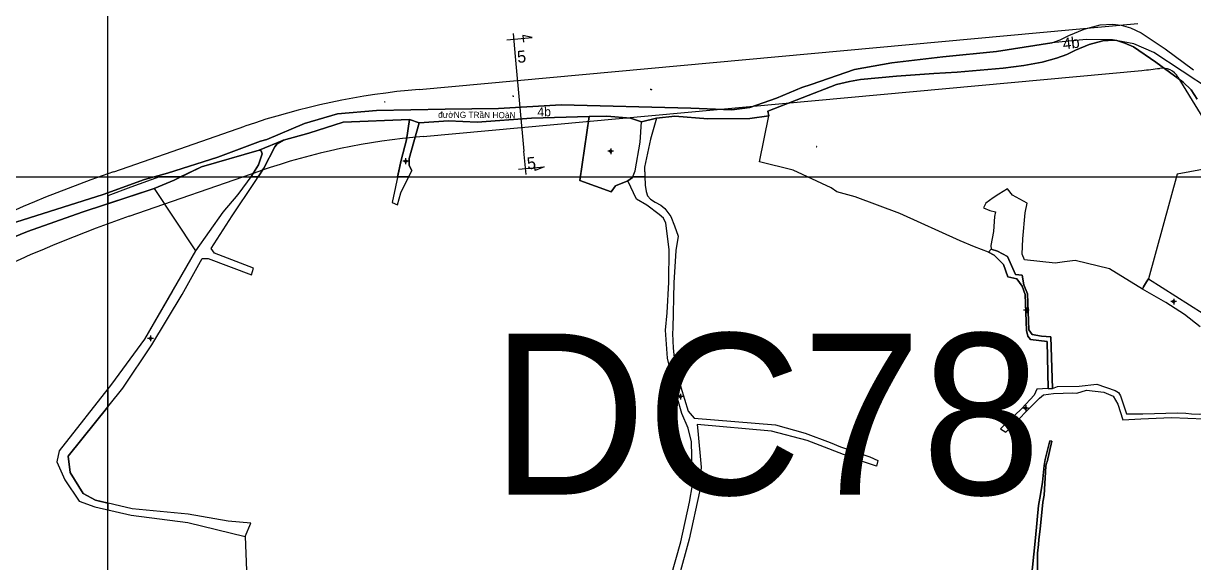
# Model space of a CAD drawing. Extents: x 548357 to 553070, y 1834500 to 1842500.
# Drawn here: x 550463 to 550972, y 1838832 to 1839067 of the extents above; entities that cross this region are included whole.
import ezdxf

# ---------------------------------------------------------------- set-up
doc = ezdxf.new("R2010")
doc.units = 0
for name, color, linetype in [('Level 10', 7, 'Continuous'), ('Level 11', 7, 'Continuous'), ('Level 13', 7, 'Continuous'), ('Level 2', 7, 'Continuous'), ('Level 20', 7, 'Continuous'), ('Level 24', 7, 'Continuous'), ('Level 3', 7, 'Continuous'), ('Level 30', 7, 'Continuous'), ('Level 4', 7, 'Continuous'), ('Level 52', 7, 'Continuous'), ('Level 55', 7, 'Continuous'), ('Level 61', 7, 'Continuous'), ('Level 62', 7, 'Continuous'), ('Level 7', 7, 'Continuous'), ('Level 8', 7, 'Continuous')]:
    doc.layers.add(name, color=color, linetype=linetype)

# ---------------------------------------------------------------- blocks, each defined once
blk = doc.blocks.new('LAIDIE')
at = {"layer": 'Level 24'}
for p, q in [((0, 0), (0.3, 0)), ((0, 0), (0, 0)), ((0.217, 0.029), (0.3, 0)), ((0.217, -0.029), (0.3, 0))]:
    blk.add_line(p, q, dxfattribs=at)
blk.add_circle((0, 0), 0.04, dxfattribs=at)

msp = doc.modelspace()

# ---------------------------------------------------------------- linework, layer by layer
at = {"layer": 'Level 10'}
for p, q in [((550631.14, 1839025), (550635.47, 1839023.47)), ((550732.05, 1839024.01), (550738.57, 1839025.59)), ((550565.76, 1839011.71), (550576.47, 1839015.94)), ((550908.99, 1838907.99), (550910.87, 1838908.1))]:
    msp.add_line(p, q, dxfattribs=at)
for points in [[(550457.19, 1838979.42), (550498.01, 1838992.31), (550515.93, 1838998.86), (550526.02, 1839001.62), (550547.89, 1839008.56), (550566.41, 1839015.58), (550569.16, 1839016.34), (550585.57, 1839023.28), (550599.95, 1839027.38), (550616.89, 1839028.92), (550646.72, 1839029.53), (550669.91, 1839029.76), (550697.2, 1839031.43), (550753.54, 1839029.91), (550771.36, 1839029.25), (550779.19, 1839030.24), (550790.81, 1839034.27), (550801.79, 1839038.83), (550805.85, 1839040.25), (550824.81, 1839046.7), (550841.04, 1839049.56), (550863.11, 1839052.28), (550886.51, 1839054.61), (550910.52, 1839058.3), (550914.23, 1839059.63), (550917.93, 1839061.56), (550924.62, 1839064.19), (550931.54, 1839066.13), (550937, 1839066.48), (550940.73, 1839065.97), (550944.84, 1839064.78), (550949.48, 1839062.64), (550959.83, 1839055.68), (550972.24, 1839046.62)], [(550738.57, 1839025.59), (550746.64, 1839026.37), (550761, 1839025.29), (550779.27, 1839025.4), (550787.45, 1839026.56), (550787.08, 1839028.56), (550816.94, 1839040.16), (550822.61, 1839041.53), (550827.29, 1839042.42), (550843.05, 1839043.88), (550859.23, 1839045), (550869.45, 1839045.56), (550879.41, 1839046.36), (550889.36, 1839047.36), (550898.34, 1839048.48), (550906.4, 1839049.84), (550912.63, 1839051.62), (550917.04, 1839053.2), (550920.84, 1839055.18), (550926.85, 1839057.55), (550932.72, 1839059.19), (550937.44, 1839059.49), (550937.86, 1839059.52), (550938.78, 1839059.25), (550942.39, 1839058.2), (550946.04, 1839056.52), (550955.81, 1839049.95), (550967.68, 1839041.28), (550971.16, 1839037.81), (550973.75, 1839033.83)], [(550576.47, 1839015.94), (550587.45, 1839018.99), (550602.36, 1839023.89), (550631.14, 1839025)], [(550631.14, 1839025), (550629.87, 1839016.11), (550627.51, 1839007.29), (550623.61, 1838988.9), (550625.92, 1838987.94), (550627.45, 1838993.11), (550632.19, 1839002.84), (550631.04, 1839005.05), (550631.09, 1839008), (550635.47, 1839023.47)], [(550635.47, 1839023.47), (550648.12, 1839024.39), (550660.59, 1839023.82), (550684.26, 1839025.51), (550709.39, 1839026.27)], [(550709.39, 1839026.27), (550705.36, 1838998.45), (550718.89, 1838993.57), (550720.84, 1838996.15), (550726.22, 1838998.35)], [(550709.39, 1839026.27), (550717.04, 1839026.4), (550727.31, 1839025.54), (550732.05, 1839024.01)], [(550738.57, 1839025.59), (550736, 1839016.5), (550733.37, 1839004.31), (550733.69, 1838996.41), (550734.21, 1838993.67), (550734.73, 1838991.75), (550735.97, 1838990.4), (550738.03, 1838989.06), (550740.46, 1838987.8), (550742.21, 1838986.35), (550744.81, 1838982.89), (550746.45, 1838978.71), (550748.03, 1838974.2), (550747.08, 1838968.04), (550746.24, 1838953.99), (550745.74, 1838934.21), (550745.66, 1838932.03), (550745.83, 1838925.56), (550746.42, 1838920.03), (550749.26, 1838908.6), (550752.45, 1838898.13), (550755.03, 1838895.19), (550790.45, 1838892.33), (550803.31, 1838888.59), (550814.1, 1838884.65), (550818.73, 1838882.71), (550831.47, 1838878.36), (550834.94, 1838876.82), (550834.3, 1838874.31), (550825.6, 1838877.22), (550804.19, 1838885.4), (550788.65, 1838889.52), (550756.27, 1838892.34), (550756.66, 1838889.61), (550758.09, 1838873.85), (550757.41, 1838867.77), (550757.37, 1838863.18), (550752.78, 1838842.56), (550748.25, 1838825.59)], [(550726.22, 1838998.35), (550728.15, 1838999.81), (550729.34, 1839002.7), (550731.55, 1839015.12), (550732.05, 1839024.01)], [(550565.76, 1839011.71), (550566.71, 1839011.33), (550567.14, 1839010.03), (550565.47, 1839005.32), (550562.63, 1839000.58), (550556.55, 1838992.43), (550550.09, 1838984.64), (550538.13, 1838967.92), (550516, 1838929.48), (550501.63, 1838909.92), (550478.88, 1838880.98), (550477.86, 1838876.23), (550481.31, 1838868.33), (550487.5, 1838859.14), (550494.32, 1838856.67), (550510.21, 1838853.06), (550534.86, 1838849.74), (550559.67, 1838843.79), (550562.26, 1838849.48), (550552.3, 1838850.37), (550534.91, 1838853.5), (550510.64, 1838855.69), (550494.63, 1838859.46), (550489.31, 1838862.38), (550483.63, 1838871.56), (550482.73, 1838878.58), (550506.48, 1838908.24), (550519.21, 1838927.1), (550532.35, 1838948.97), (550540.96, 1838964.62), (550543.69, 1838964.63), (550562.48, 1838957.42), (550563.36, 1838960.39), (550546.4, 1838966.87), (550544.92, 1838968.96), (550554.03, 1838983.14), (550563.86, 1838997.54), (550567.92, 1839003.82), (550572.61, 1839013.15), (550573.69, 1839014.35), (550576.47, 1839015.94)], [(550448.05, 1838968.66), (550454.84, 1838972.16), (550465.06, 1838976.35), (550488.83, 1838984.69), (550520.13, 1838995.06), (550528.82, 1838998.68), (550540.79, 1839004.43), (550565.76, 1839011.71)], [(550744.88, 1838826.1), (550749.18, 1838841.41), (550752.94, 1838858.69), (550754.25, 1838866.2), (550753.82, 1838884.84), (550752.41, 1838890.82), (550749.62, 1838897.12), (550746.56, 1838907.9), (550743.47, 1838921.21), (550742.59, 1838933.45), (550743.27, 1838940.98), (550744, 1838954.32), (550744.1, 1838968.49), (550742.66, 1838979.99), (550741.71, 1838982.12), (550739.84, 1838983.73), (550734.45, 1838987.72), (550729.92, 1838990.3), (550726.22, 1838998.35)], [(550908.99, 1838907.99), (550908.54, 1838928.46), (550901.29, 1838929.41), (550900.15, 1838930.87), (550899.57, 1838933.23), (550899.02, 1838948.97), (550897.6, 1838952.58), (550895.33, 1838955.67), (550891.42, 1838956.53), (550889.52, 1838961.96), (550885.48, 1838965.99), (550883.02, 1838967.29), (550884.18, 1838968.66), (550887.01, 1838967.72), (550891.23, 1838965.44), (550894.75, 1838957.59), (550897.67, 1838957.3), (550898.37, 1838953.17), (550899.94, 1838949.21), (550900.62, 1838933.52), (550902.08, 1838931.49), (550906.01, 1838930.79), (550910.08, 1838930.47), (550910.87, 1838908.1)], [(550975.11, 1838934.91), (550968.25, 1838940.23), (550960.14, 1838945.44), (550949.98, 1838951.16), (550950.51, 1838952.26), (550951.82, 1838954.47), (550952.66, 1838955.73), (550976.43, 1838940.69)], [(550908.99, 1838907.99), (550904.06, 1838907.83), (550902.84, 1838905.22), (550897.55, 1838899.43), (550888.3, 1838890.54), (550890.53, 1838889.02), (550905.18, 1838903.89), (550906.89, 1838905.31), (550911.25, 1838905.92), (550919.67, 1838906.23), (550921.49, 1838906.08), (550925.72, 1838907.28), (550933.12, 1838906.41), (550937.25, 1838904.78), (550939.3, 1838901.31), (550941.45, 1838894.45), (550949.3, 1838894.94), (550962.64, 1838895.47), (550976.86, 1838894.91)], [(550910.87, 1838908.1), (550913.01, 1838908.98), (550922.5, 1838909.09), (550930.12, 1838909.97), (550938.05, 1838907.24), (550939.64, 1838906.25), (550940.45, 1838904.83), (550943.12, 1838896.98), (550950.14, 1838897.01), (550965.3, 1838897.42), (550968.88, 1838897.38), (550971.32, 1838897.03), (550974.95, 1838896.95), (550976.51, 1838897.05)], [(550901.47, 1838823.28), (550903.51, 1838843.1), (550904.79, 1838857.16), (550905.71, 1838861.92), (550906.53, 1838867.35), (550907.19, 1838874.65), (550907.61, 1838877.16), (550909.65, 1838885.31), (550910.61, 1838885.1), (550908.49, 1838876.16), (550908.32, 1838875.56), (550907.95, 1838874.27), (550907.22, 1838861.73), (550906.65, 1838858.71), (550905.44, 1838846.95), (550904.87, 1838842.45), (550904.84, 1838840.19), (550904.34, 1838836.43), (550904.37, 1838822.41)]]:
    msp.add_lwpolyline(points, dxfattribs=at)
at = {"layer": 'Level 11'}
for p, q in [((550718.08, 1839011.15), (550717.46, 1839011.15)), ((550718.71, 1839011.78), (550718.08, 1839011.15)), ((550718.08, 1839011.15), (550718.71, 1839010.53)), ((550718.71, 1839012.4), (550718.71, 1839011.78)), ((550719.33, 1839011.15), (550718.71, 1839011.78)), ((550718.71, 1839010.53), (550719.33, 1839011.15)), ((550718.71, 1839010.53), (550718.71, 1839009.9)), ((550719.96, 1839011.15), (550719.33, 1839011.15)), ((550628.87, 1839006.87), (550628.24, 1839006.87)), ((550629.49, 1839007.5), (550628.87, 1839006.87)), ((550628.87, 1839006.87), (550629.49, 1839006.25)), ((550629.49, 1839008.12), (550629.49, 1839007.5)), ((550630.12, 1839006.87), (550629.49, 1839007.5)), ((550629.49, 1839006.25), (550630.12, 1839006.87)), ((550629.49, 1839006.25), (550629.49, 1839005.62)), ((550630.74, 1839006.87), (550630.12, 1839006.87)), ((550899.53, 1838943.31), (550899.53, 1838942.68)), ((550962.97, 1838945.84), (550962.35, 1838945.84)), ((550963.6, 1838946.47), (550962.97, 1838945.84)), ((550962.97, 1838945.84), (550963.6, 1838945.22)), ((550963.6, 1838947.09), (550963.6, 1838946.47)), ((550964.22, 1838945.84), (550963.6, 1838946.47)), ((550963.6, 1838945.22), (550964.22, 1838945.84)), ((550963.6, 1838945.22), (550963.6, 1838944.59)), ((550964.85, 1838945.84), (550964.22, 1838945.84)), ((550898.91, 1838942.06), (550898.28, 1838942.06)), ((550899.53, 1838942.68), (550898.91, 1838942.06)), ((550898.91, 1838942.06), (550899.53, 1838941.43)), ((550900.16, 1838942.06), (550899.53, 1838942.68)), ((550899.53, 1838941.43), (550900.16, 1838942.06)), ((550899.53, 1838941.43), (550899.53, 1838940.81)), ((550900.78, 1838942.06), (550900.16, 1838942.06)), ((550517.92, 1838929.86), (550517.3, 1838929.86)), ((550518.55, 1838930.49), (550517.92, 1838929.86)), ((550517.92, 1838929.86), (550518.55, 1838929.24)), ((550518.55, 1838931.11), (550518.55, 1838930.49)), ((550519.17, 1838929.86), (550518.55, 1838930.49)), ((550518.55, 1838929.24), (550519.17, 1838929.86)), ((550518.55, 1838929.24), (550518.55, 1838928.61)), ((550519.8, 1838929.86), (550519.17, 1838929.86)), ((550748.39, 1838904.52), (550747.76, 1838904.52)), ((550749.01, 1838905.14), (550748.39, 1838904.52)), ((550748.39, 1838904.52), (550749.01, 1838903.89)), ((550749.01, 1838905.77), (550749.01, 1838905.14)), ((550749.64, 1838904.52), (550749.01, 1838905.14)), ((550749.01, 1838903.89), (550749.64, 1838904.52)), ((550749.01, 1838903.89), (550749.01, 1838903.27)), ((550750.26, 1838904.52), (550749.64, 1838904.52)), ((550898.6, 1838899.5), (550897.98, 1838899.5)), ((550899.23, 1838900.12), (550898.6, 1838899.5)), ((550898.6, 1838899.5), (550899.23, 1838898.87)), ((550899.23, 1838900.75), (550899.23, 1838900.12)), ((550899.85, 1838899.5), (550899.23, 1838900.12)), ((550899.23, 1838898.87), (550899.85, 1838899.5)), ((550899.23, 1838898.87), (550899.23, 1838898.25)), ((550900.48, 1838899.5), (550899.85, 1838899.5))]:
    msp.add_line(p, q, dxfattribs=at)
for centre in [(550718.71, 1839011.15), (550629.49, 1839006.87), (550963.6, 1838945.84), (550899.53, 1838942.06), (550518.55, 1838929.86), (550749.01, 1838904.52), (550899.23, 1838899.5)]:
    msp.add_circle(centre, 0.15, dxfattribs=at)
at = {"layer": 'Level 13'}
for points in [[(550673.48, 1839059.61), (550684.57, 1839060.64)], [(550676.27, 1839062.41), (550677.2, 1839052.33)], [(550684.57, 1839060.64), (550680.49, 1839061.48), (550680.75, 1839058.66)], [(550677.2, 1839052.33), (550680.99, 1839011.21)], [(550681.92, 1839001.13), (550680.99, 1839011.21)], [(550678.67, 1839003.37), (550689.76, 1839004.4)], [(550689.76, 1839004.4), (550685.9, 1839002.82), (550685.64, 1839005.64)]]:
    msp.add_lwpolyline(points, dxfattribs=at)
at = {"layer": 'Level 2'}
for p, q in [((550891.23, 1838965.44), (550887.01, 1838967.72)), ((550894.75, 1838957.59), (550891.23, 1838965.44)), ((550902.08, 1838931.49), (550900.62, 1838933.52))]:
    msp.add_line(p, q, dxfattribs=at)
for points in [[(550887.01, 1838967.72), (550884.18, 1838968.66), (550883.02, 1838967.29)], [(550883.02, 1838967.29), (550885.48, 1838965.99), (550889.52, 1838961.96), (550891.42, 1838956.53)], [(550891.42, 1838956.53), (550895.33, 1838955.67), (550897.6, 1838952.58)], [(550900.62, 1838933.52), (550899.94, 1838949.21), (550898.37, 1838953.17), (550897.67, 1838957.3), (550894.75, 1838957.59)], [(550897.6, 1838952.58), (550899.02, 1838948.97), (550899.57, 1838933.23), (550900.15, 1838930.87)], [(550900.15, 1838930.87), (550901.29, 1838929.41), (550908.54, 1838928.46), (550908.99, 1838907.99)], [(550908.99, 1838907.99), (550910.87, 1838908.1), (550910.08, 1838930.47), (550906.01, 1838930.79), (550902.08, 1838931.49)]]:
    msp.add_lwpolyline(points, dxfattribs=at)
at = {"layer": 'Level 20'}
for points in [[(550457.19, 1838979.42), (550498.01, 1838992.31), (550515.93, 1838998.86), (550526.02, 1839001.62), (550547.89, 1839008.56), (550566.41, 1839015.58), (550569.16, 1839016.34), (550585.57, 1839023.28), (550599.95, 1839027.38), (550616.89, 1839028.92), (550646.72, 1839029.53), (550669.91, 1839029.76), (550697.2, 1839031.43), (550753.54, 1839029.91), (550771.36, 1839029.25), (550779.19, 1839030.24), (550790.81, 1839034.27), (550801.79, 1839038.83), (550805.85, 1839040.25), (550824.81, 1839046.7), (550841.04, 1839049.56), (550863.11, 1839052.28), (550886.51, 1839054.61), (550910.52, 1839058.3), (550914.23, 1839059.63), (550917.93, 1839061.56), (550924.62, 1839064.19), (550931.54, 1839066.13), (550937, 1839066.48), (550940.73, 1839065.97), (550944.84, 1839064.78), (550949.48, 1839062.64), (550959.83, 1839055.68), (550972.24, 1839046.62)], [(550973.75, 1839033.83), (550971.16, 1839037.81), (550967.68, 1839041.28), (550955.81, 1839049.95), (550946.04, 1839056.52), (550942.39, 1839058.2), (550938.78, 1839059.25), (550937.86, 1839059.52), (550937.44, 1839059.49), (550932.72, 1839059.19), (550926.85, 1839057.55), (550920.84, 1839055.18), (550917.04, 1839053.2), (550912.63, 1839051.62), (550906.4, 1839049.84), (550898.34, 1839048.48), (550889.36, 1839047.36), (550879.41, 1839046.36), (550869.45, 1839045.56), (550859.23, 1839045), (550843.05, 1839043.88), (550827.29, 1839042.42), (550822.61, 1839041.53), (550816.94, 1839040.16), (550787.08, 1839028.56), (550787.45, 1839026.56), (550779.27, 1839025.4), (550761, 1839025.29), (550746.64, 1839026.37), (550738.57, 1839025.59), (550732.05, 1839024.01), (550727.31, 1839025.54), (550717.04, 1839026.4), (550709.39, 1839026.27), (550684.26, 1839025.51), (550660.59, 1839023.82), (550648.12, 1839024.39), (550635.47, 1839023.47), (550631.14, 1839025), (550602.36, 1839023.89), (550587.45, 1839018.99), (550576.47, 1839015.94), (550565.76, 1839011.71), (550540.79, 1839004.43), (550528.82, 1838998.68), (550520.13, 1838995.06), (550488.83, 1838984.69), (550465.06, 1838976.35), (550454.84, 1838972.16)]]:
    msp.add_lwpolyline(points, dxfattribs=at)
at = {"layer": 'Level 3'}
for p, q in [((550908.49, 1838876.16), (550910.61, 1838885.1)), ((550906.65, 1838858.71), (550907.22, 1838861.73)), ((550904.84, 1838840.19), (550904.87, 1838842.45))]:
    msp.add_line(p, q, dxfattribs=at)
for points in [[(550910.61, 1838885.1), (550909.65, 1838885.31), (550907.61, 1838877.16)], [(550907.61, 1838877.16), (550907.19, 1838874.65), (550906.53, 1838867.35)], [(550907.22, 1838861.73), (550907.95, 1838874.27), (550908.32, 1838875.56), (550908.49, 1838876.16)], [(550906.53, 1838867.35), (550905.71, 1838861.92), (550904.79, 1838857.16)], [(550904.79, 1838857.16), (550903.51, 1838843.1), (550901.47, 1838823.28)], [(550904.87, 1838842.45), (550905.44, 1838846.95), (550906.65, 1838858.71)], [(550904.37, 1838822.41), (550904.34, 1838836.43), (550904.84, 1838840.19)]]:
    msp.add_lwpolyline(points, dxfattribs=at)
at = {"layer": 'Level 30'}
for p, q in [((550635.4, 1839038.05), (550947.94, 1839066.75)), ((550637.19, 1839017.63), (550949.79, 1839046.33)), ((550965.42, 1839043.45), (551000.31, 1838986.19)), ((550502.54, 1839002.27), (550559.55, 1839022.02)), ((550509.25, 1838982.9), (550566.26, 1839002.65))]:
    msp.add_line(p, q, dxfattribs=at)
for centre, radius, start, end in [((550935.81, 1839202.45), 156.74, 275.1156, 277.945), ((550958.59, 1839039.29), 8, 31.3576, 97.945), ((550661.13, 1838728.87), 310.25, 94.7562, 109.1116), ((550661.13, 1838728.87), 289.75, 94.7392, 109.1116), ((550705.61, 1838416.2), 620.25, 109.11164, 124.67383), ((550705.61, 1838416.2), 599.75, 109.11164, 124.67383)]:
    msp.add_arc(centre, radius, start, end, dxfattribs=at)
at = {"layer": 'Level 52'}
for p, q in [((550705.36, 1838998.45), (550709.39, 1839026.27)), ((550783.4, 1839006.51), (550787.45, 1839026.56)), ((550625.96, 1839000), (550627.51, 1839007.29)), ((550565.45, 1839000), (550562.2, 1839000)), ((550630.81, 1839000), (550625.96, 1839000)), ((550632.19, 1839002.84), (550630.81, 1839000)), ((550733.54, 1839000), (550728.23, 1839000)), ((550509.95, 1838995.53), (550500, 1838991.78)), ((550500, 1838988.39), (550520.13, 1838995.06)), ((550520.13, 1838995.06), (550538.13, 1838967.92)), ((550500, 1838991.78), (550500, 1838988.39)), ((550884.18, 1838968.66), (550883.02, 1838967.29)), ((550949.98, 1838951.16), (550935.65, 1838960.09)), ((550500, 1838907.85), (550500, 1838900.15)), ((550500, 1838858.2), (550500, 1838855.38)), ((550559.67, 1838843.79), (550560.61, 1838821.49))]:
    msp.add_line(p, q, dxfattribs=at)
for points in [[(550627.51, 1839007.29), (550629.87, 1839016.11), (550631.14, 1839025), (550602.36, 1839023.89), (550587.45, 1839018.99), (550576.47, 1839015.94), (550573.69, 1839014.35), (550572.61, 1839013.15), (550567.92, 1839003.82), (550565.45, 1839000)], [(550709.39, 1839026.27), (550684.26, 1839025.51), (550660.59, 1839023.82), (550648.12, 1839024.39), (550635.47, 1839023.47), (550631.09, 1839008), (550631.04, 1839005.05), (550632.19, 1839002.84)], [(550787.45, 1839026.56), (550779.27, 1839025.4), (550761, 1839025.29), (550746.64, 1839026.37), (550738.57, 1839025.59), (550736, 1839016.5), (550733.37, 1839004.31), (550733.54, 1839000)], [(550562.2, 1839000), (550562.63, 1839000.58), (550565.47, 1839005.32), (550567.14, 1839010.03), (550566.71, 1839011.33), (550565.76, 1839011.71), (550540.79, 1839004.43), (550531.57, 1839000)], [(550883.02, 1838967.29), (550876.89, 1838969.67), (550870.64, 1838972.24), (550844.47, 1838984.08), (550825.07, 1838991.34), (550817.1, 1838993.52), (550814.56, 1838995.28), (550798.08, 1839002.99), (550783.4, 1839006.51)], [(550531.57, 1839000), (550522.52, 1839000), (550509.95, 1838995.53)], [(550728.23, 1839000), (550728.15, 1838999.81), (550726.22, 1838998.35)], [(550979.96, 1839003.97), (550965.06, 1839001.24), (550952.66, 1838955.73)], [(550718.89, 1838993.57), (550705.36, 1838998.45)], [(550726.22, 1838998.35), (550720.84, 1838996.15), (550718.89, 1838993.57)], [(550898.91, 1838984.4), (550899.89, 1838988.59), (550893.52, 1838992.13), (550891.26, 1838994.84), (550887.53, 1838992.56), (550885.13, 1838990.92), (550881.9, 1838988.61), (550880.92, 1838986.62), (550883.58, 1838985.47), (550886.05, 1838984.78)], [(550886.05, 1838984.78), (550885.67, 1838982.82), (550885.27, 1838976.24), (550884.08, 1838970.15), (550884.18, 1838968.66)], [(550897.63, 1838966.47), (550897.98, 1838973.1), (550898.91, 1838984.4)], [(550538.13, 1838967.92), (550528.07, 1838950.48), (550516, 1838929.48), (550501.63, 1838909.92), (550500, 1838907.85)], [(550916.07, 1838963.06), (550912.01, 1838962.52), (550898.75, 1838963.97), (550897.63, 1838966.47)], [(550935.65, 1838960.09), (550920.76, 1838963.68), (550916.07, 1838963.06)], [(550952.66, 1838955.73), (550951.82, 1838954.47), (550950.51, 1838952.26), (550949.98, 1838951.16)], [(550500, 1838900.15), (550482.73, 1838878.58), (550483.63, 1838871.56), (550489.31, 1838862.38), (550494.63, 1838859.46), (550500, 1838858.2)], [(550500, 1838855.38), (550510.21, 1838853.06), (550534.86, 1838849.74), (550559.67, 1838843.79)]]:
    msp.add_lwpolyline(points, dxfattribs=at)
at = {"layer": 'Level 61'}
for p, q in [((550500, 1839000), (550500, 1842000)), ((550000, 1839000), (553000, 1839000)), ((550500, 1834500), (550500, 1839000))]:
    msp.add_line(p, q, dxfattribs=at)
at = {"layer": 'Level 8'}
for points in [[(550979.53, 1839037.83), (550954.87, 1839054.12), (550946.23, 1839057.91), (550936.96, 1839059.58), (550925.58, 1839059.74), (550910.63, 1839058.32), (550886.51, 1839054.61), (550863.11, 1839052.28), (550841.04, 1839049.56), (550824.81, 1839046.7), (550805.85, 1839040.25), (550801.79, 1839038.83), (550790.81, 1839034.27), (550779.19, 1839030.24), (550771.36, 1839029.25), (550753.54, 1839029.91), (550697.2, 1839031.43), (550669.91, 1839029.76)], [(550669.91, 1839029.76), (550646.72, 1839029.53), (550616.89, 1839028.92), (550599.95, 1839027.38), (550585.57, 1839023.28), (550569.16, 1839016.34), (550566.41, 1839015.58), (550547.89, 1839008.55), (550526.02, 1839001.63), (550515.93, 1838998.86), (550498.01, 1838992.31), (550457.19, 1838979.42)]]:
    msp.add_lwpolyline(points, dxfattribs=at)

# ---------------------------------------------------------------- block references
at = {"layer": 'Level 55'}
for p, rotation in [((550969.32, 1839048.66), -40.27396837945169), ((550676.31, 1839035.12), -177.48004930188824), ((550676.31, 1839035.12), 2.8163554635729584), ((550736.22, 1839038.07), -177.18364453642712), ((550736.22, 1839038.07), -26.49358470738754), ((550620.38, 1839032.66), 2.519950698111853), ((550808.12, 1839013.24), -34.82818689397987)]:
    msp.add_blockref('LAIDIE', p, dxfattribs=dict(at, rotation=rotation))

# ---------------------------------------------------------------- texts
at = {"layer": 'Level 13'}
for p in [(550678.25, 1839049.55), (550682.52, 1839003.28)]:
    msp.add_text('5', height=5.21, rotation=5.2723, dxfattribs=at).set_placement(p)
at = {"layer": 'Level 4'}
msp.add_text('đườNG TRầN HOàN', height=2.6974, rotation=359.6679, dxfattribs=at).set_placement((550643.65, 1839025.72))
at = {"layer": 'Level 62'}
msp.add_text('DC78', height=70, dxfattribs=at).set_placement((550666.6, 1838861.94))
at = {"layer": 'Level 7'}
for height, rotation, p in [(4.9, 6.864, (550915.63, 1839055.4)), (3.977, 1.6279, (550686.86, 1839026.25))]:
    msp.add_text('4b', height=height, rotation=rotation, dxfattribs=at).set_placement(p)

doc.saveas('drawing.dxf')
